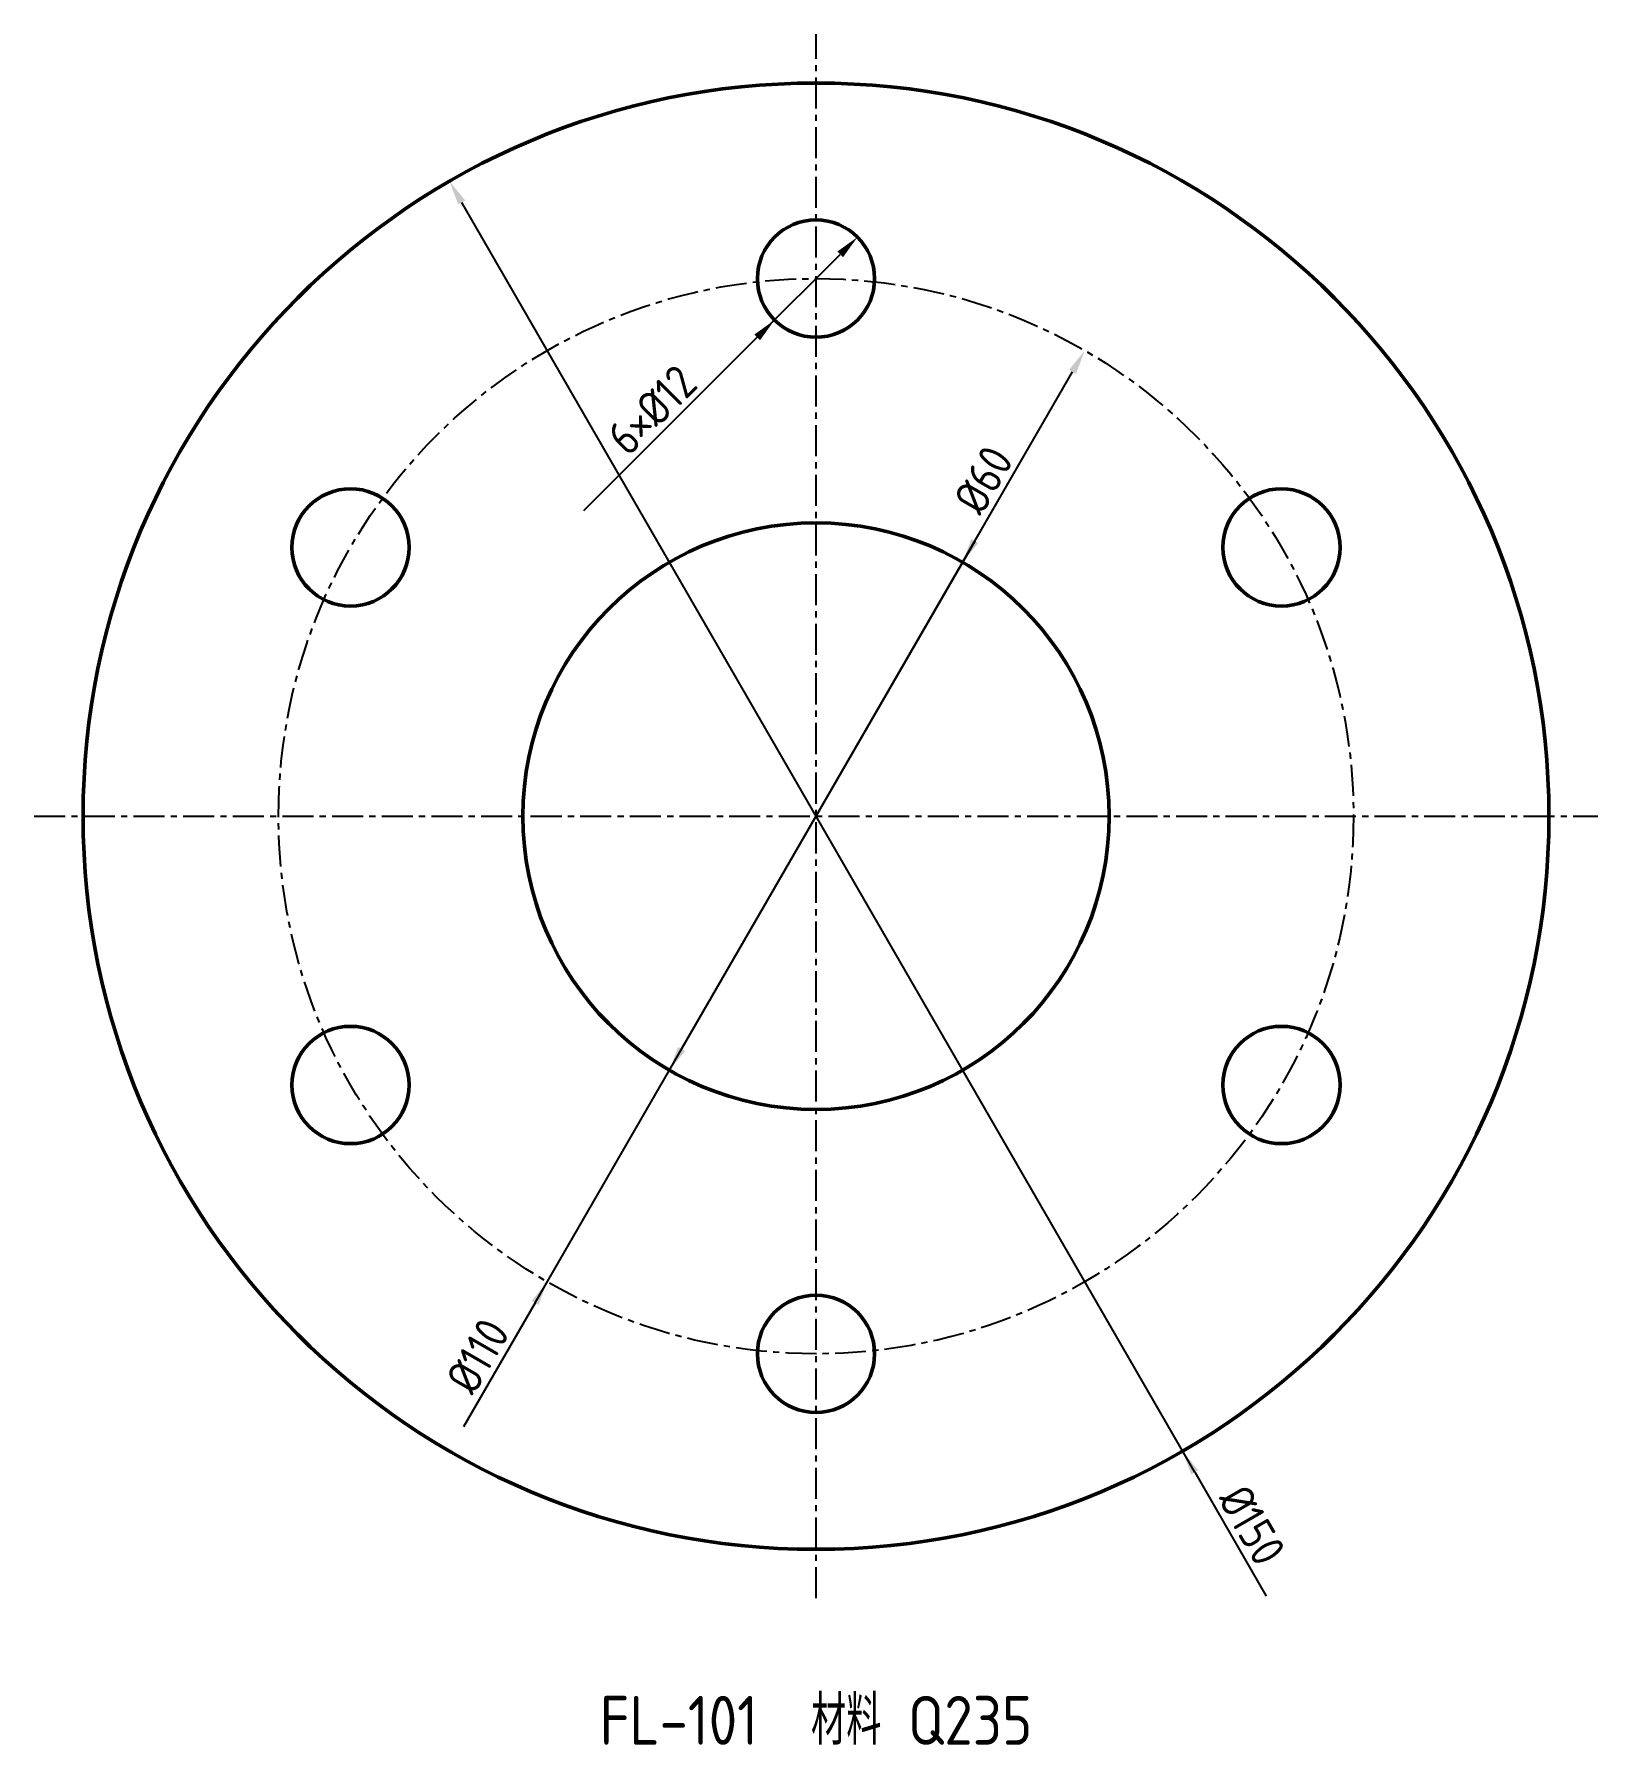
# Model space of a CAD drawing. Header units: millimetres. Extents: x -80 to 80, y -95 to 80.
import ezdxf
from ezdxf.enums import TextEntityAlignment as Align

# ---------------------------------------------------------------- set-up
doc = ezdxf.new("R2010")
doc.units = ezdxf.units.MM
doc.linetypes.add('CENTER', pattern=[5.08, 3.175, -0.635, 0.635, -0.635])
for name, color, linetype, lineweight in [('CENTER', 1, 'CENTER', 25), ('DIM', 3, 'Continuous', 18), ('HOLES', 7, 'Continuous', 50), ('OUTLINE', 7, 'Continuous', 50), ('TEXT', 7, 'Continuous', 25)]:
    doc.layers.add(name, color=color, linetype=linetype, lineweight=lineweight)
doc.styles.add('GB', font='gbenor.shx', dxfattribs={"bigfont": 'gbcbig.shx'})
doc.styles.get("Standard").update_dxf_attribs({"font": 'gbenor.shx', "bigfont": 'gbcbig.shx'})
doc.dimstyles.new('AGENTCAD', dxfattribs={"dimtxt": 3.5, "dimasz": 2.5, "dimexe": 1.25, "dimexo": 0.625, "dimtad": 1, "dimdsep": 46, "dimtxsty": 'Standard', "dimcen": 2.5, "dimazin": 3, "dimtfac": 1, "dimtmove": 0, "dimatfit": 3})

msp = doc.modelspace()

# ---------------------------------------------------------------- linework, layer by layer
at = {"layer": 'CENTER', "linetype": 'CENTER'}
for p, q in [((0, -80), (0, 80)), ((-80, 0), (80, 0))]:
    msp.add_line(p, q, dxfattribs=at)
msp.add_circle((0, 0), 55, dxfattribs=at)
at = {"layer": 'HOLES'}
for centre in [(0, 55), (-47.631, 27.5), (47.631, 27.5), (-47.631, -27.5), (47.631, -27.5), (0, -55)]:
    msp.add_circle(centre, 6, dxfattribs=at)
at = {"layer": 'OUTLINE'}
for radius in [75, 30]:
    msp.add_circle((0, 0), radius, dxfattribs=at)

# ---------------------------------------------------------------- texts
at = {"layer": 'TEXT', "style": 'GB'}
msp.add_text('FL-101  材料 Q235', height=5, dxfattribs=at).set_placement((0, -95), align=Align.CENTER)

# ---------------------------------------------------------------- dimensions: what is measured, and where the dimension line sits
at = {"layer": 'DIM'}
for p1, p2 in [((-37.5, 64.952), (37.5, -64.952)), ((27.5, 47.631), (-27.5, -47.631)), ((-15, -25.981), (15, 25.981))]:
    msp.add_diameter_dim_2p(p1=p1, p2=p2, dimstyle='AGENTCAD', dxfattribs=at).render()
msp.add_diameter_dim_2p(p1=(4.243, 59.243), p2=(-4.243, 50.757), text='6×%%C12', dimstyle='AGENTCAD', dxfattribs=at).render()

doc.saveas('drawing.dxf')
